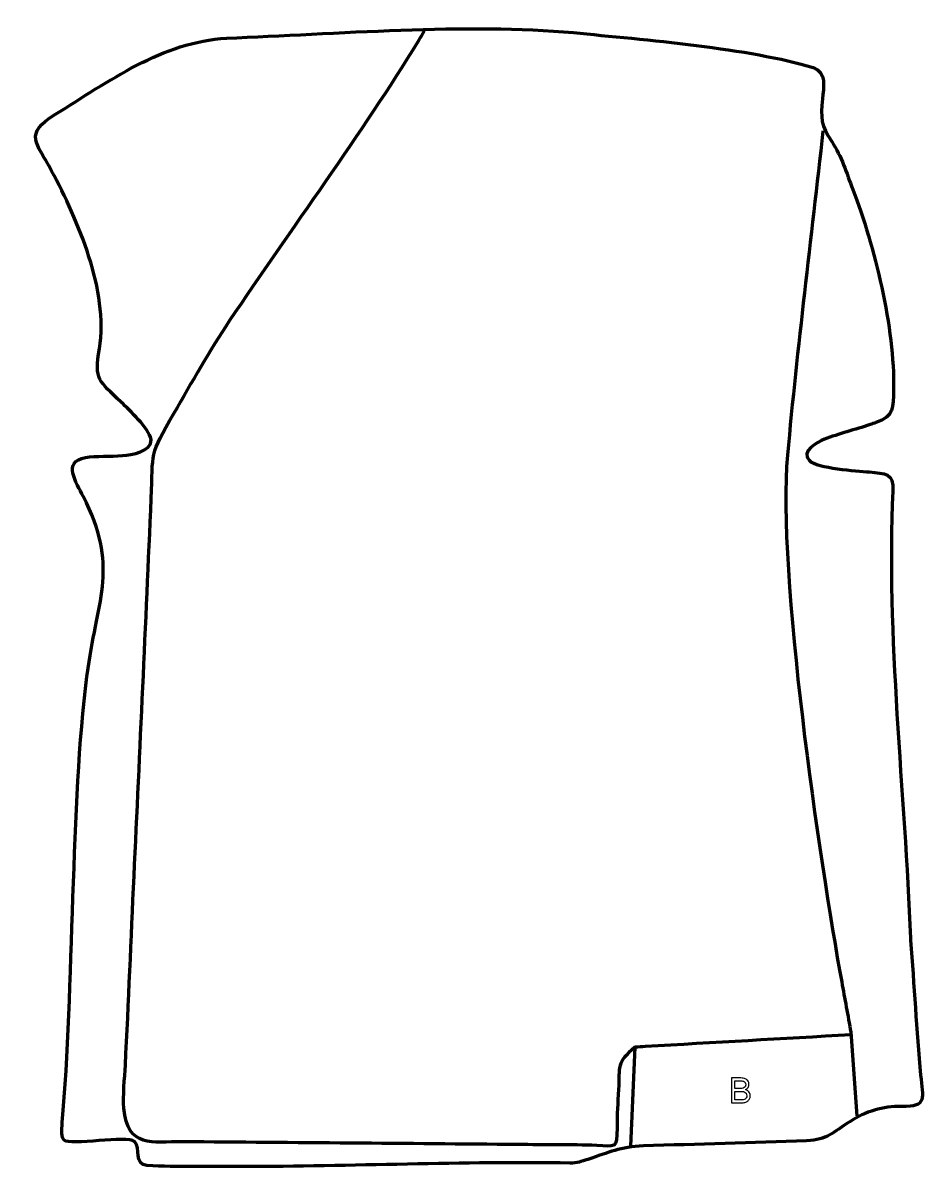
# Model space of a CAD drawing. Header units: millimetres. Extents: x -773 to -113, y -88 to 747.
import ezdxf

# ---------------------------------------------------------------- set-up
doc = ezdxf.new("R2010")
doc.units = ezdxf.units.MM
doc.header["$MEASUREMENT"] = 0
doc.layers.add('layer 2', color=7, linetype='Continuous')
doc.layers.add('layer 3', color=7, linetype='Continuous')

msp = doc.modelspace()

# ---------------------------------------------------------------- linework, layer by layer
at = {"layer": 'layer 2', "color": 140, "lineweight": 158}
for points, knots in [([(-326.9559, -0.2451), (-340.8211, -11.9528), (-337.9465, -14.1375), (-338.9078, -31.1895), (-338.9078, -31.1895), (-339.5586, -41.0648), (-339.8635, -49.0659), (-339.9622, -59.1052), (-339.9622, -59.1052), (-340.1086, -74.6975), (-341.296, -72.5365), (-354.8083, -71.9602), (-354.8083, -71.9602), (-373.378, -71.1683), (-393.3272, -71.4628), (-412.0469, -71.2966), (-412.0469, -71.2966), (-493.5894, -70.5727), (-575.1314, -69.8194), (-656.6753, -69.2692), (-656.6753, -69.2692), (-678.9853, -69.1191), (-697.0007, -74.2158), (-699.6617, -44.8358), (-699.6617, -44.8358), (-700.4329, -36.3212), (-699.0563, -22.3901), (-698.5826, -13.366), (-698.5826, -13.366), (-696.1711, 32.5761), (-694.3543, 78.5486), (-692.2129, 124.5039), (-692.2129, 124.5039), (-687.9237, 216.3676), (-683.6601, 308.2321), (-679.6964, 400.1105), (-679.6964, 400.1105), (-678.3747, 434.1747), (-681.2334, 431.0447), (-663.1659, 461.9898), (-663.1659, 461.9898), (-649.5785, 485.2614), (-637.4029, 507.6022), (-622.2831, 530.0685), (-622.2831, 530.0685), (-578.5227, 595.0916), (-525.3554, 667.7032), (-485.0776, 733.2968), (-485.0776, 733.2968), (-485.0776, 733.2968), (-484.2371, 734.6656), (-484.2371, 734.6656), (-484.2371, 734.6656), (-482.9205, 736.8173), (-481.6025, 738.9681), (-480.2829, 741.1179)], [0, 0, 0, 0, 0.06666667, 0.06666667, 0.06666667, 0.06666667, 0.13333333, 0.13333333, 0.13333333, 0.13333333, 0.2, 0.2, 0.2, 0.2, 0.26666667, 0.26666667, 0.26666667, 0.26666667, 0.33333333, 0.33333333, 0.33333333, 0.33333333, 0.4, 0.4, 0.4, 0.4, 0.46666667, 0.46666667, 0.46666667, 0.46666667, 0.53333333, 0.53333333, 0.53333333, 0.53333333, 0.6, 0.6, 0.6, 0.6, 0.66666667, 0.66666667, 0.66666667, 0.66666667, 0.73333333, 0.73333333, 0.73333333, 0.73333333, 0.8, 0.8, 0.8, 0.8, 0.86666667, 0.86666667, 0.86666667, 0.86666667, 1, 1, 1, 1]), ([(-189.7694, 668.3573), (-198.3662, 589.7455), (-208.5235, 510.3749), (-215.6659, 431.748), (-215.6659, 431.748), (-223.4204, 346.3856), (-192.1631, 135.1375), (-176.126, 47.4144), (-176.126, 47.4144), (-173.8828, 35.1439), (-171.6396, 22.8733), (-169.3964, 10.6028), (-169.3964, 10.6028), (-169.3964, 10.6028), (-165.1631, -50.3838), (-165.1631, -50.3838)], [0, 0, 0, 0, 0.2, 0.2, 0.2, 0.2, 0.4, 0.4, 0.4, 0.4, 0.6, 0.6, 0.6, 0.6, 1, 1, 1, 1]), ([(-169.2691, 8.7689), (-219.3284, 5.9074), (-269.3877, 3.0457), (-319.447, 0.1841), (-319.447, 0.1841), (-321.95, 0.0411), (-324.4529, -0.102), (-326.9559, -0.2451), (-326.9559, -0.2451), (-326.9559, -0.2451), (-330.1309, -72.3441), (-330.1309, -72.3441)], [0, 0, 0, 0, 0.25, 0.25, 0.25, 0.25, 0.5, 0.5, 0.5, 0.5, 1, 1, 1, 1])]:
    msp.add_open_spline(points, degree=3, knots=knots, dxfattribs=at)
at = {"layer": 'layer 2', "color": 142}
for points, knots in [([(-256.5707, -40.8808), (-256.5707, -40.8808), (-256.5707, -22.6944), (-256.5707, -22.6944), (-256.5707, -22.6944), (-256.5707, -22.6944), (-249.7466, -22.6944), (-249.7466, -22.6944), (-249.7466, -22.6944), (-248.358, -22.6944), (-247.2447, -22.8764), (-246.4022, -23.2447), (-246.4022, -23.2447), (-245.564, -23.613), (-244.9079, -24.1803), (-244.4337, -24.9465), (-244.4337, -24.9465), (-243.9554, -25.7085), (-243.7183, -26.5086), (-243.7183, -27.3468), (-243.7183, -27.3468), (-243.7183, -28.1215), (-243.93, -28.8539), (-244.3491, -29.5397), (-244.3491, -29.5397), (-244.7682, -30.2255), (-245.4032, -30.7801), (-246.2541, -31.2034), (-246.2541, -31.2034), (-245.1534, -31.5251), (-244.3067, -32.0755), (-243.7183, -32.8544), (-243.7183, -32.8544), (-243.1256, -33.6291), (-242.8293, -34.5477), (-242.8293, -35.6061), (-242.8293, -35.6061), (-242.8293, -36.4612), (-243.0113, -37.2528), (-243.3712, -37.9852), (-243.3712, -37.9852), (-243.731, -38.7176), (-244.1755, -39.2806), (-244.7047, -39.6785), (-244.7047, -39.6785), (-245.2338, -40.0722), (-245.8985, -40.3728), (-246.6943, -40.576), (-246.6943, -40.576), (-247.4944, -40.7792), (-248.4723, -40.8808), (-249.6323, -40.8808), (-249.6323, -40.8808), (-249.6323, -40.8808), (-256.5707, -40.8808), (-256.5707, -40.8808)], [0, 0, 0, 0, 0.06666667, 0.06666667, 0.06666667, 0.06666667, 0.13333333, 0.13333333, 0.13333333, 0.13333333, 0.2, 0.2, 0.2, 0.2, 0.26666667, 0.26666667, 0.26666667, 0.26666667, 0.33333333, 0.33333333, 0.33333333, 0.33333333, 0.4, 0.4, 0.4, 0.4, 0.46666667, 0.46666667, 0.46666667, 0.46666667, 0.53333333, 0.53333333, 0.53333333, 0.53333333, 0.6, 0.6, 0.6, 0.6, 0.66666667, 0.66666667, 0.66666667, 0.66666667, 0.73333333, 0.73333333, 0.73333333, 0.73333333, 0.8, 0.8, 0.8, 0.8, 0.86666667, 0.86666667, 0.86666667, 0.86666667, 1, 1, 1, 1]), ([(-254.1577, -30.3398), (-254.1577, -30.3398), (-250.2249, -30.3398), (-250.2249, -30.3398), (-250.2249, -30.3398), (-249.1581, -30.3398), (-248.3919, -30.2678), (-247.9305, -30.1281), (-247.9305, -30.1281), (-247.3166, -29.9461), (-246.8552, -29.6413), (-246.5462, -29.218), (-246.5462, -29.218), (-246.2371, -28.7946), (-246.0805, -28.2655), (-246.0805, -27.6262), (-246.0805, -27.6262), (-246.0805, -27.0209), (-246.2244, -26.4875), (-246.5165, -26.0303), (-246.5165, -26.0303), (-246.8044, -25.5688), (-247.2193, -25.2513), (-247.7569, -25.082), (-247.7569, -25.082), (-248.2945, -24.9127), (-249.2174, -24.828), (-250.5213, -24.828), (-250.5213, -24.828), (-250.5213, -24.828), (-254.1577, -24.828), (-254.1577, -24.828), (-254.1577, -24.828), (-254.1577, -24.828), (-254.1577, -30.3398), (-254.1577, -30.3398)], [0, 0, 0, 0, 0.1, 0.1, 0.1, 0.1, 0.2, 0.2, 0.2, 0.2, 0.3, 0.3, 0.3, 0.3, 0.4, 0.4, 0.4, 0.4, 0.5, 0.5, 0.5, 0.5, 0.6, 0.6, 0.6, 0.6, 0.7, 0.7, 0.7, 0.7, 0.8, 0.8, 0.8, 0.8, 1, 1, 1, 1]), ([(-254.1577, -38.7472), (-254.1577, -38.7472), (-249.628, -38.7472), (-249.628, -38.7472), (-249.628, -38.7472), (-248.8491, -38.7472), (-248.303, -38.7176), (-247.9855, -38.6583), (-247.9855, -38.6583), (-247.4352, -38.5609), (-246.9695, -38.3958), (-246.597, -38.163), (-246.597, -38.163), (-246.2244, -37.9302), (-245.9196, -37.5915), (-245.6783, -37.147), (-245.6783, -37.147), (-245.437, -36.7025), (-245.3185, -36.1903), (-245.3185, -35.6103), (-245.3185, -35.6103), (-245.3185, -34.9287), (-245.4921, -34.3403), (-245.8434, -33.8365), (-245.8434, -33.8365), (-246.1906, -33.3328), (-246.6732, -32.9814), (-247.2912, -32.7782), (-247.2912, -32.7782), (-247.9051, -32.575), (-248.7941, -32.4734), (-249.9498, -32.4734), (-249.9498, -32.4734), (-249.9498, -32.4734), (-254.1577, -32.4734), (-254.1577, -32.4734), (-254.1577, -32.4734), (-254.1577, -32.4734), (-254.1577, -38.7472), (-254.1577, -38.7472)], [0, 0, 0, 0, 0.09090909, 0.09090909, 0.09090909, 0.09090909, 0.18181818, 0.18181818, 0.18181818, 0.18181818, 0.27272727, 0.27272727, 0.27272727, 0.27272727, 0.36363636, 0.36363636, 0.36363636, 0.36363636, 0.45454545, 0.45454545, 0.45454545, 0.45454545, 0.54545455, 0.54545455, 0.54545455, 0.54545455, 0.63636364, 0.63636364, 0.63636364, 0.63636364, 0.72727273, 0.72727273, 0.72727273, 0.72727273, 0.81818182, 0.81818182, 0.81818182, 0.81818182, 1, 1, 1, 1])]:
    msp.add_open_spline(points, degree=3, knots=knots, dxfattribs=at)
at = {"layer": 'layer 3', "color": 242, "lineweight": 158}
msp.add_open_spline([(-125.9333, 79.2602), (-129.9492, 183.7904), (-143.92, 302.1378), (-138.7773, 405.2722), (-138.7773, 405.2722), (-138.0957, 418.9404), (-144.0751, 418.1691), (-156.0944, 419.4083), (-156.0944, 419.4083), (-165.258, 420.3318), (-193.9059, 421.8921), (-199.6923, 427.6805), (-199.6923, 427.6805), (-206.3934, 434.384), (-193.6902, 441.2421), (-188.6292, 443.2422), (-188.6292, 443.2422), (-178.6621, 447.1811), (-165.9611, 450.3529), (-155.4497, 453.9041), (-155.4497, 453.9041), (-154.0377, 454.3811), (-152.6391, 454.872), (-151.2343, 455.3693), (-151.2343, 455.3693), (-137.645, 460.2992), (-138.6254, 466.1746), (-138.3172, 479.5073), (-138.3172, 479.5073), (-137.2876, 524.0511), (-152.2637, 584.656), (-168.0461, 625.5123), (-168.0461, 625.5123), (-172.6754, 637.5705), (-176.1498, 649.5922), (-183.3929, 660.3382), (-183.3929, 660.3382), (-191.3013, 672.0712), (-191.5052, 677.6178), (-190.1717, 691.6685), (-190.1717, 691.6685), (-189.4073, 699.723), (-186.8705, 711.2979), (-196.8499, 714.3833), (-196.8499, 714.3833), (-242.3638, 728.4546), (-320.9957, 734.8339), (-371.7031, 739.8606), (-371.7031, 739.8606), (-448.7977, 746.9876), (-546.1891, 738.9087), (-624.5494, 735.8663), (-624.5494, 735.8663), (-671.7668, 733.14), (-710.6938, 704.3611), (-749.4698, 680.3369), (-749.4698, 680.3369), (-773.3054, 665.5692), (-763.2713, 659.8648), (-752.3289, 639.1517), (-752.3289, 639.1517), (-733.021, 602.6035), (-710.7293, 551.5051), (-717.417, 509.4665), (-717.417, 509.4665), (-721.3876, 485.9473), (-718.0408, 486.4067), (-701.5259, 470.2409), (-701.5259, 470.2409), (-695.2593, 464.1068), (-681.397, 451.5301), (-679.7487, 443.0113), (-679.7487, 443.0113), (-679.6006, 433.7226), (-693.7949, 432.1604), (-700.6204, 431.4005), (-700.6204, 431.4005), (-709.2898, 430.4352), (-719.9341, 431.2899), (-727.6096, 429.959), (-727.6096, 429.959), (-744.774, 426.9827), (-734.3833, 411.5848), (-729.2828, 401.6156), (-729.2828, 401.6156), (-703.3082, 350.8469), (-718.4415, 327.8284), (-725.7951, 276.1631), (-725.7951, 276.1631), (-726.0815, 274.1504), (-726.3478, 272.1408), (-726.6118, 270.1252), (-726.6118, 270.1252), (-738.3623, 178.4531), (-735.977, 40.9173), (-744.5946, -55.277), (-744.5946, -55.277), (-745.0964, -60.8781), (-745.2871, -66.1198), (-743.3106, -68.0748), (-743.3106, -68.0748), (-739.1541, -72.186), (-696.8836, -64.5316), (-691.9119, -69.1499), (-691.9119, -69.1499), (-686.9957, -73.7166), (-692.4627, -86.0306), (-682.7905, -86.5423), (-682.7905, -86.5423), (-660.3855, -87.7278), (-637.0306, -87.3129), (-613.2344, -87.3195), (-613.2344, -87.3195), (-534.6185, -87.3416), (-450.526, -83.4417), (-374.3702, -84.8081), (-374.3702, -84.8081), (-368.682, -84.9101), (-366.6197, -83.7813), (-361.2887, -82.0829), (-361.2887, -82.0829), (-345.4273, -77.0294), (-338.0926, -72.8423), (-320.6852, -72.2954), (-320.6852, -72.2954), (-281.0341, -71.0432), (-241.3229, -69.8098), (-201.6787, -68.4768), (-201.6787, -68.4768), (-186.6079, -67.9701), (-182.3438, -62.2822), (-170.2132, -54.5997), (-170.2132, -54.5997), (-158.5652, -47.2228), (-146.2672, -43.0162), (-132.4798, -43.5152), (-132.4798, -43.5152), (-113.0837, -43.8562), (-117.0562, -37.19), (-118.5438, -20.6913), (-118.5438, -20.6913), (-121.495, 12.0405), (-123.4099, 44.9726), (-125.8236, 77.7695), (-125.8236, 77.7695), (-125.8236, 77.7695), (-125.9333, 79.2602), (-125.9333, 79.2602)], degree=3, knots=[0, 0, 0, 0, 0.02631579, 0.02631579, 0.02631579, 0.02631579, 0.05263158, 0.05263158, 0.05263158, 0.05263158, 0.07894737, 0.07894737, 0.07894737, 0.07894737, 0.10526316, 0.10526316, 0.10526316, 0.10526316, 0.13157895, 0.13157895, 0.13157895, 0.13157895, 0.15789474, 0.15789474, 0.15789474, 0.15789474, 0.18421053, 0.18421053, 0.18421053, 0.18421053, 0.21052632, 0.21052632, 0.21052632, 0.21052632, 0.23684211, 0.23684211, 0.23684211, 0.23684211, 0.26315789, 0.26315789, 0.26315789, 0.26315789, 0.28947368, 0.28947368, 0.28947368, 0.28947368, 0.31578947, 0.31578947, 0.31578947, 0.31578947, 0.34210526, 0.34210526, 0.34210526, 0.34210526, 0.36842105, 0.36842105, 0.36842105, 0.36842105, 0.39473684, 0.39473684, 0.39473684, 0.39473684, 0.42105263, 0.42105263, 0.42105263, 0.42105263, 0.44736842, 0.44736842, 0.44736842, 0.44736842, 0.47368421, 0.47368421, 0.47368421, 0.47368421, 0.5, 0.5, 0.5, 0.5, 0.52631579, 0.52631579, 0.52631579, 0.52631579, 0.55263158, 0.55263158, 0.55263158, 0.55263158, 0.57894737, 0.57894737, 0.57894737, 0.57894737, 0.60526316, 0.60526316, 0.60526316, 0.60526316, 0.63157895, 0.63157895, 0.63157895, 0.63157895, 0.65789474, 0.65789474, 0.65789474, 0.65789474, 0.68421053, 0.68421053, 0.68421053, 0.68421053, 0.71052632, 0.71052632, 0.71052632, 0.71052632, 0.73684211, 0.73684211, 0.73684211, 0.73684211, 0.76315789, 0.76315789, 0.76315789, 0.76315789, 0.78947368, 0.78947368, 0.78947368, 0.78947368, 0.81578947, 0.81578947, 0.81578947, 0.81578947, 0.84210526, 0.84210526, 0.84210526, 0.84210526, 0.86842105, 0.86842105, 0.86842105, 0.86842105, 0.89473684, 0.89473684, 0.89473684, 0.89473684, 0.92105263, 0.92105263, 0.92105263, 0.92105263, 0.94736842, 0.94736842, 0.94736842, 0.94736842, 1, 1, 1, 1], dxfattribs=at)

doc.saveas('drawing.dxf')
